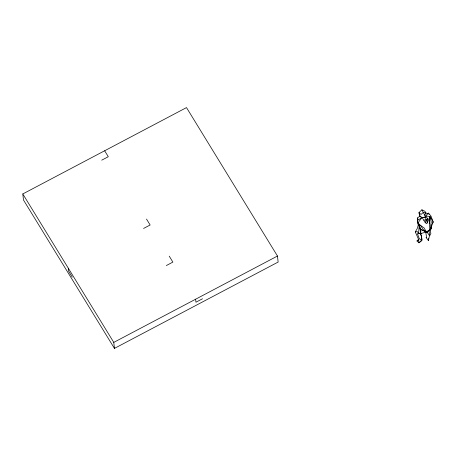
<?xml version="1.0" encoding="UTF-8"?>
<svg xmlns="http://www.w3.org/2000/svg" width="456" height="456" viewBox="0 0 456 456"><rect width="100%" height="100%" fill="white"/><g stroke="black" fill="none" stroke-linecap="round" stroke-linejoin="round"><path stroke-width="0.68" d="M420.295 215.876L417.536 217.905L417.998 219.364L417.417 220.527L417.913 222.927L420.489 229.282L426.406 231.99L431.587 228.724L431.621 224.546M420.489 229.282L426.406 231.99L430.042 230.063L429.278 223.52L429.9 217.113M417.536 217.905L417.439 220.522L418.129 224.654M425.408 213.938L428.48 213.134L430.971 216.041L433.2 221.964L430.042 230.063L430.093 228.832M425.659 231.597L426.605 237.502L426.035 237.468L428.372 240.546L428.492 238.653M426.679 231.825L420.774 233.614L418.557 233.352L419.258 224.734M429.278 223.52L429.928 217.153M429.039 214.371L428.48 213.134L425.59 215.99L427.768 218.794L427.289 222.813L426.748 223.645L425.277 222.727L422.039 217.438L419.748 216.304L418.984 212.576L421.897 209.811L424.639 211.122L425.932 212.519L424.644 215.044L427.289 222.813L430.002 216.446L425.59 215.99L425.22 217.204L422.233 217.74L419.748 216.304M430.042 230.063L431.205 222.043L430.002 216.446L433.2 221.964L432.522 223.218M428.372 240.546L429.495 235.695L429.113 230.975L429.495 229.75M418.408 224.358L417.36 228.308L415.33 231.922L418.591 239.48L418.944 242.826L421.521 240.688L421.327 235.951L419.885 233.187L417.571 233.939L419.024 238.089L421.521 240.688M425.277 222.727L426.109 219.752L427.768 218.794M429.712 235.735L430.897 233.449L429.843 229.579M429.495 235.695L427.266 232.332L428.389 230.702M420.763 233.113L422.153 240.095L418.944 242.826L416.995 240.956L418.591 239.48M416.995 240.956L419.018 239.275M417.417 220.527L422.039 217.438L425.22 217.204M22.8 193.948L186.504 107.593L277.47 256.033L278.149 262.052L114.439 348.407L23.473 199.967L22.8 193.948L113.766 342.393L114.439 348.407M101.745 160.164L108.289 156.71L104.652 150.771M143.589 228.445L150.138 224.99L146.496 219.057M166.332 265.557L172.875 262.103L169.239 256.164M113.766 342.393L277.47 256.033M202.504 298.765L195.955 302.22L195.618 299.216M417.571 233.939L419.908 233.204M415.33 231.922L417.274 231.562L418.557 233.352M423.875 220.145L426.109 219.752M425.932 212.519L423.145 212.547L421.013 214.462L418.984 212.576L419.742 214.981M420.517 225.372L424.126 227.96L426.406 231.99L423.043 229.271L420.517 225.372L417.913 222.927L422.039 217.438L422.233 217.74M430.629 227.977L431.587 228.724M72.259 277.117L68.622 271.177L68.28 268.174M424.644 215.044L421.897 209.811M426.611 231.232L427.266 232.332M419.605 226.033L420.82 230.565L420.774 233.614L419.491 226.102"/></g></svg>
